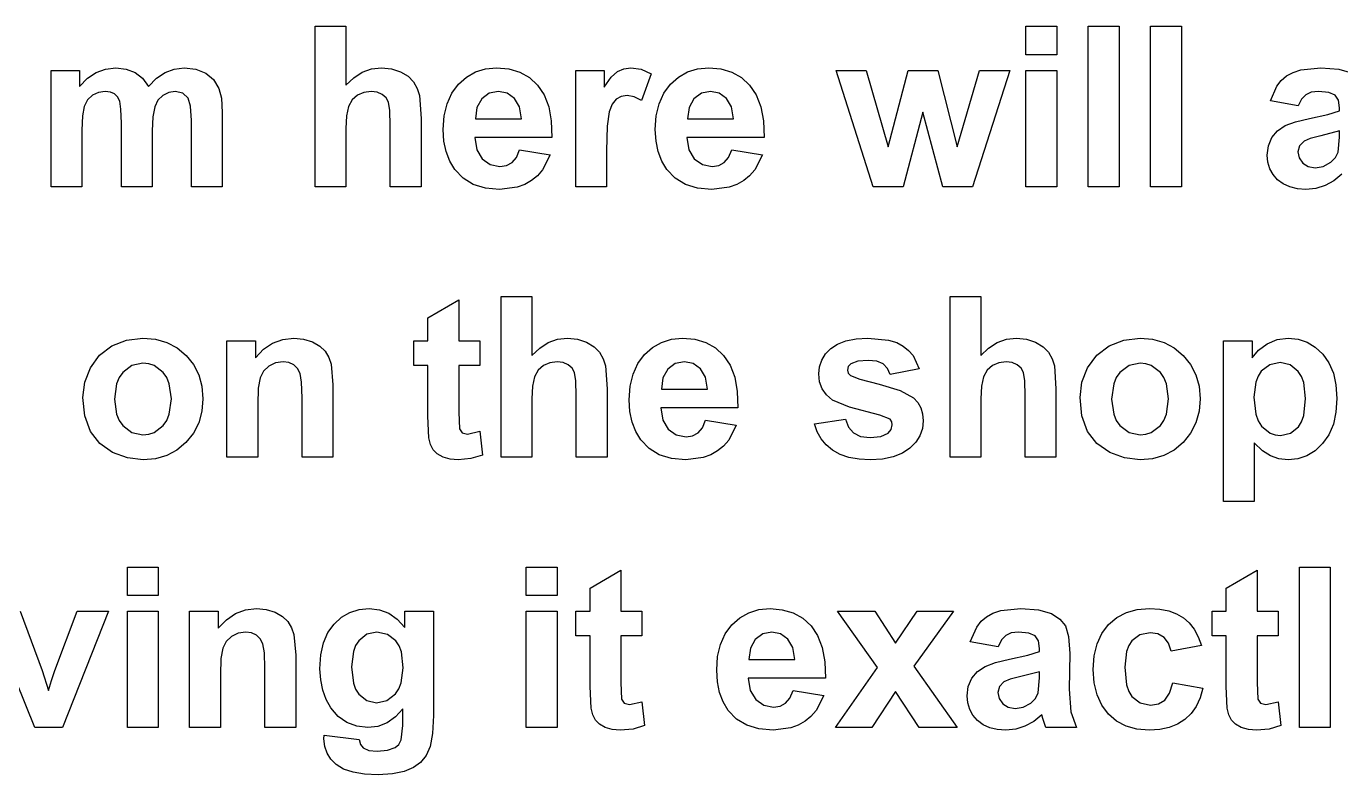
# Model space of a CAD drawing. Header units: metres. Extents: x 298 to 6408, y -126 to 1371.
# Drawn here: x 578.9 to 900.7, y 1187 to 1370.3 of the extents above; entities that cross this region are included whole.
import ezdxf

# ---------------------------------------------------------------- set-up
doc = ezdxf.new("R2010")
doc.units = ezdxf.units.M

msp = doc.modelspace()

# ---------------------------------------------------------------- linework, layer by layer
at = {"layer": 'The 1060mm here '}
for p, q in [((649.59, 1331.02), (649.59, 1370.35)), ((649.59, 1370.35), (657.13, 1370.35)), ((657.13, 1370.35), (657.13, 1355.89)), ((823.67, 1363.37), (823.67, 1370.35)), ((823.67, 1370.35), (831.21, 1370.35)), ((831.21, 1370.35), (831.21, 1363.37)), ((838.94, 1331.02), (838.94, 1370.35)), ((838.94, 1370.35), (846.47, 1370.35)), ((846.47, 1370.35), (846.47, 1331.02)), ((854.2, 1331.02), (854.2, 1370.35)), ((854.2, 1370.35), (861.74, 1370.35)), ((861.74, 1370.35), (861.74, 1331.02)), ((831.21, 1363.37), (823.67, 1363.37)), ((584.93, 1359.51), (591.88, 1359.51)), ((584.93, 1331.02), (584.93, 1359.51)), ((591.88, 1359.51), (591.88, 1355.62)), ((593.83, 1357.6), (595.96, 1359.02)), ((595.96, 1359.02), (598.27, 1359.87)), ((598.27, 1359.87), (600.76, 1360.15)), ((600.76, 1360.15), (603.32, 1359.87)), ((603.32, 1359.87), (605.51, 1359.02)), ((605.51, 1359.02), (607.34, 1357.61)), ((610.76, 1357.61), (612.86, 1359.02)), ((612.86, 1359.02), (615.11, 1359.87)), ((615.11, 1359.87), (617.5, 1360.15)), ((617.5, 1360.15), (620.4, 1359.83)), ((620.4, 1359.83), (622.81, 1358.88)), ((622.81, 1358.88), (624.71, 1357.3)), ((659.04, 1357.75), (661.13, 1359.08)), ((661.13, 1359.08), (663.4, 1359.88)), ((663.4, 1359.88), (665.84, 1360.15)), ((665.84, 1360.15), (668.32, 1359.91)), ((668.32, 1359.91), (670.54, 1359.19)), ((670.54, 1359.19), (672.37, 1358.09)), ((686.65, 1357.9), (688.87, 1359.15)), ((688.87, 1359.15), (691.33, 1359.9)), ((691.33, 1359.9), (694.04, 1360.15)), ((694.04, 1360.15), (697.05, 1359.89)), ((697.05, 1359.89), (699.73, 1359.1)), ((699.73, 1359.1), (702.07, 1357.79)), ((713.41, 1331.02), (713.41, 1359.51)), ((713.41, 1359.51), (720.41, 1359.51)), ((720.41, 1359.51), (720.41, 1355.46)), ((722.12, 1357.84), (723.64, 1359.24)), ((723.64, 1359.24), (725.18, 1359.92)), ((725.18, 1359.92), (726.9, 1360.15)), ((726.9, 1360.15), (729.43, 1359.8)), ((729.43, 1359.8), (731.87, 1358.73)), ((731.87, 1358.73), (729.53, 1352.16)), ((738.59, 1357.9), (740.81, 1359.15)), ((740.81, 1359.15), (743.27, 1359.9)), ((743.27, 1359.9), (745.98, 1360.15)), ((745.98, 1360.15), (748.99, 1359.89)), ((748.99, 1359.89), (751.67, 1359.1)), ((751.67, 1359.1), (754.01, 1357.79)), ((786.25, 1331.02), (777.23, 1359.51)), ((777.23, 1359.51), (784.56, 1359.51)), ((784.56, 1359.51), (789.89, 1340.84)), ((789.89, 1340.84), (794.8, 1359.51)), ((794.8, 1359.51), (802.07, 1359.51)), ((802.07, 1359.51), (806.82, 1340.84)), ((806.82, 1340.84), (812.27, 1359.51)), ((819.7, 1359.51), (810.55, 1331.02)), ((812.27, 1359.51), (819.7, 1359.51)), ((823.67, 1331.02), (823.67, 1359.51)), ((823.67, 1359.51), (831.21, 1359.51)), ((831.21, 1359.51), (831.21, 1331.02)), ((887.49, 1358.17), (889.07, 1359.03)), ((889.07, 1359.03), (890.99, 1359.65)), ((890.99, 1359.65), (895.86, 1360.15)), ((895.86, 1360.15), (900.26, 1359.85)), ((900.26, 1359.85), (903.38, 1358.96)), ((591.88, 1355.62), (593.83, 1357.6)), ((607.34, 1357.61), (608.81, 1355.62)), ((608.81, 1355.62), (610.76, 1357.61)), ((624.71, 1357.3), (626.06, 1355.13)), ((626.06, 1355.13), (626.64, 1352.75)), ((657.13, 1355.89), (659.04, 1357.75)), ((672.37, 1358.09), (673.69, 1356.72)), ((673.69, 1356.72), (674.58, 1355.13)), ((674.58, 1355.13), (675.14, 1353.39)), ((683.06, 1353.94), (684.68, 1356.14)), ((684.68, 1356.14), (686.65, 1357.9)), ((702.07, 1357.79), (704.07, 1355.95)), ((704.07, 1355.95), (705.67, 1353.57)), ((720.41, 1355.46), (722.12, 1357.84)), ((735, 1353.94), (736.62, 1356.14)), ((736.62, 1356.14), (738.59, 1357.9)), ((754.01, 1357.79), (756.01, 1355.95)), ((756.01, 1355.95), (757.61, 1353.57)), ((883.52, 1352.05), (885.09, 1355.64)), ((885.09, 1355.64), (886.19, 1357.04)), ((886.19, 1357.04), (887.49, 1358.17)), ((593.88, 1352.3), (593.07, 1350.73)), ((595.07, 1353.44), (593.88, 1352.3)), ((596.55, 1354.15), (595.07, 1353.44)), ((598.21, 1354.38), (596.55, 1354.15)), ((599.51, 1354.24), (598.21, 1354.38)), ((600.51, 1353.79), (599.51, 1354.24)), ((601.24, 1353.05), (600.51, 1353.79)), ((601.75, 1352), (601.24, 1353.05)), ((602.05, 1350.05), (601.75, 1352)), ((611.12, 1352.23), (610.31, 1350.59)), ((612.32, 1353.42), (611.12, 1352.23)), ((613.76, 1354.14), (612.32, 1353.42)), ((615.3, 1354.38), (613.76, 1354.14)), ((617.19, 1353.98), (615.3, 1354.38)), ((618.52, 1352.77), (617.19, 1353.98)), ((619.1, 1350.79), (618.52, 1352.77)), ((626.64, 1352.75), (626.84, 1349.23)), ((658.69, 1352.33), (657.81, 1350.72)), ((659.97, 1353.47), (658.69, 1352.33)), ((661.54, 1354.16), (659.97, 1353.47)), ((663.32, 1354.38), (661.54, 1354.16)), ((664.82, 1354.21), (663.32, 1354.38)), ((666.05, 1353.67), (664.82, 1354.21)), ((666.97, 1352.84), (666.05, 1353.67)), ((667.56, 1351.75), (666.97, 1352.84)), ((675.14, 1353.39), (675.53, 1347.73)), ((681.9, 1351.36), (683.06, 1353.94)), ((690.42, 1352.59), (689.22, 1350.47)), ((692.24, 1353.93), (690.42, 1352.59)), ((694.5, 1354.38), (692.24, 1353.93)), ((696.63, 1353.96), (694.5, 1354.38)), ((698.41, 1352.68), (696.63, 1353.96)), ((699.64, 1350.58), (698.41, 1352.68)), ((705.67, 1353.57), (706.79, 1350.64)), ((723.31, 1352.52), (722.33, 1351.29)), ((724.53, 1353.17), (723.31, 1352.52)), ((725.99, 1353.39), (724.53, 1353.17)), ((727.7, 1353.08), (725.99, 1353.39)), ((729.53, 1352.16), (727.7, 1353.08)), ((733.84, 1351.36), (735, 1353.94)), ((742.36, 1352.59), (741.16, 1350.47)), ((744.18, 1353.93), (742.36, 1352.59)), ((746.43, 1354.38), (744.18, 1353.93)), ((748.57, 1353.96), (746.43, 1354.38)), ((750.35, 1352.68), (748.57, 1353.96)), ((751.58, 1350.58), (750.35, 1352.68)), ((757.61, 1353.57), (758.73, 1350.64)), ((890.36, 1350.82), (883.52, 1352.05)), ((891.17, 1352.5), (890.36, 1350.82)), ((892.19, 1353.59), (891.17, 1352.5)), ((893.54, 1354.19), (892.19, 1353.59)), ((895.33, 1354.38), (893.54, 1354.19)), ((897.83, 1354.15), (895.33, 1354.38)), ((899.38, 1353.46), (897.83, 1354.15)), ((900.18, 1352.22), (899.38, 1353.46)), ((900.45, 1350.36), (900.18, 1352.22)), ((593.07, 1350.73), (592.62, 1348.38)), ((602.16, 1346.63), (602.05, 1350.05)), ((610.31, 1350.59), (609.85, 1348.18)), ((619.3, 1347.3), (619.1, 1350.79)), ((626.84, 1349.23), (626.84, 1331.02)), ((657.81, 1350.72), (657.3, 1348.44)), ((667.88, 1349.73), (667.56, 1351.75)), ((667.99, 1346.07), (667.88, 1349.73)), ((681.21, 1348.4), (681.9, 1351.36)), ((689.22, 1350.47), (688.84, 1347.7)), ((700.1, 1347.7), (699.64, 1350.58)), ((706.79, 1350.64), (707.43, 1347.14)), ((721.58, 1349.37), (721.11, 1345.84)), ((722.33, 1351.29), (721.58, 1349.37)), ((733.14, 1348.4), (733.84, 1351.36)), ((741.16, 1350.47), (740.77, 1347.7)), ((752.04, 1347.7), (751.58, 1350.58)), ((758.73, 1350.64), (759.37, 1347.14)), ((798.4, 1349.34), (793.57, 1331.02)), ((803.31, 1331.02), (798.4, 1349.34)), ((893.13, 1347.76), (897.6, 1348.72)), ((897.6, 1348.72), (900.45, 1349.61)), ((900.45, 1349.61), (900.45, 1350.36)), ((592.62, 1348.38), (592.47, 1344.86)), ((602.16, 1331.02), (602.16, 1346.63)), ((609.85, 1348.18), (609.69, 1344.7)), ((619.3, 1331.02), (619.3, 1347.3)), ((657.3, 1348.44), (657.13, 1345.29)), ((667.99, 1331.02), (667.99, 1346.07)), ((675.53, 1347.73), (675.53, 1331.02)), ((680.97, 1345.05), (681.21, 1348.4)), ((688.84, 1347.7), (700.1, 1347.7)), ((707.43, 1347.14), (707.59, 1343.09)), ((721.11, 1345.84), (720.95, 1339.82)), ((732.91, 1345.05), (733.14, 1348.4)), ((740.77, 1347.7), (752.04, 1347.7)), ((759.37, 1347.14), (759.53, 1343.09)), ((885.28, 1344.77), (887.13, 1346)), ((887.13, 1346), (889.67, 1346.94)), ((889.67, 1346.94), (893.13, 1347.76)), ((592.47, 1344.86), (592.47, 1331.02)), ((609.69, 1344.7), (609.69, 1331.02)), ((657.13, 1345.29), (657.13, 1331.02)), ((681.15, 1342.21), (680.97, 1345.05)), ((707.59, 1343.09), (688.7, 1343.09)), ((688.7, 1343.09), (689.2, 1340.11)), ((733.09, 1342.21), (732.91, 1345.05)), ((759.53, 1343.09), (740.64, 1343.09)), ((740.64, 1343.09), (741.14, 1340.11)), ((883.03, 1341.08), (883.9, 1343.1)), ((883.9, 1343.1), (885.28, 1344.77)), ((893.27, 1342.88), (891.76, 1342.23)), ((895.86, 1343.54), (893.27, 1342.88)), ((900.45, 1344.7), (895.86, 1343.54)), ((900.16, 1339.52), (900.45, 1343.2)), ((900.45, 1343.2), (900.45, 1344.7)), ((681.68, 1339.63), (681.15, 1342.21)), ((682.56, 1337.3), (681.68, 1339.63)), ((689.2, 1340.11), (690.53, 1337.87)), ((698.91, 1338.23), (699.67, 1340.08)), ((699.67, 1340.08), (707.19, 1338.82)), ((720.95, 1339.82), (720.95, 1331.02)), ((733.62, 1339.63), (733.09, 1342.21)), ((734.5, 1337.3), (733.62, 1339.63)), ((741.14, 1340.11), (742.46, 1337.87)), ((750.85, 1338.23), (751.61, 1340.08)), ((751.61, 1340.08), (759.12, 1338.82)), ((882.75, 1338.8), (883.03, 1341.08)), ((890.65, 1341.04), (890.28, 1339.57)), ((890.28, 1339.57), (890.58, 1338.1)), ((891.76, 1342.23), (890.65, 1341.04)), ((899.49, 1338.16), (900.16, 1339.52)), ((683.79, 1335.23), (682.56, 1337.3)), ((690.53, 1337.87), (692.48, 1336.47)), ((692.48, 1336.47), (694.87, 1336.01)), ((694.87, 1336.01), (696.5, 1336.25)), ((696.5, 1336.25), (697.85, 1336.97)), ((697.85, 1336.97), (698.91, 1338.23)), ((707.19, 1338.82), (705.32, 1335.18)), ((735.73, 1335.23), (734.5, 1337.3)), ((742.46, 1337.87), (744.42, 1336.47)), ((744.42, 1336.47), (746.81, 1336.01)), ((746.81, 1336.01), (748.44, 1336.25)), ((748.44, 1336.25), (749.79, 1336.97)), ((749.79, 1336.97), (750.85, 1338.23)), ((759.12, 1338.82), (757.26, 1335.18)), ((882.9, 1337.05), (882.75, 1338.8)), ((883.38, 1335.46), (882.9, 1337.05)), ((890.58, 1338.1), (891.46, 1336.84)), ((891.46, 1336.84), (892.81, 1335.97)), ((892.81, 1335.97), (894.47, 1335.68)), ((894.47, 1335.68), (896.46, 1336.02)), ((896.46, 1336.02), (898.36, 1337.03)), ((898.36, 1337.03), (899.49, 1338.16)), ((685.82, 1333.1), (683.79, 1335.23)), ((688.33, 1331.59), (685.82, 1333.1)), ((704.07, 1333.74), (702.61, 1332.53)), ((705.32, 1335.18), (704.07, 1333.74)), ((737.76, 1333.1), (735.73, 1335.23)), ((740.26, 1331.59), (737.76, 1333.1)), ((756.01, 1333.74), (754.55, 1332.53)), ((757.26, 1335.18), (756.01, 1333.74)), ((884.17, 1334.03), (883.38, 1335.46)), ((885.28, 1332.76), (884.17, 1334.03)), ((886.66, 1331.72), (885.28, 1332.76)), ((901.04, 1334.13), (899.04, 1332.49)), ((592.47, 1331.02), (584.93, 1331.02)), ((609.69, 1331.02), (602.16, 1331.02)), ((626.84, 1331.02), (619.3, 1331.02)), ((657.13, 1331.02), (649.59, 1331.02)), ((675.53, 1331.02), (667.99, 1331.02)), ((691.32, 1330.68), (688.33, 1331.59)), ((694.79, 1330.37), (691.32, 1330.68)), ((699.09, 1330.91), (694.79, 1330.37)), ((700.95, 1331.59), (699.09, 1330.91)), ((702.61, 1332.53), (700.95, 1331.59)), ((720.95, 1331.02), (713.41, 1331.02)), ((743.26, 1330.68), (740.26, 1331.59)), ((746.73, 1330.37), (743.26, 1330.68)), ((751.03, 1330.91), (746.73, 1330.37)), ((752.89, 1331.59), (751.03, 1330.91)), ((754.55, 1332.53), (752.89, 1331.59)), ((793.57, 1331.02), (786.25, 1331.02)), ((810.55, 1331.02), (803.31, 1331.02)), ((831.21, 1331.02), (823.67, 1331.02)), ((846.47, 1331.02), (838.94, 1331.02)), ((861.74, 1331.02), (854.2, 1331.02)), ((888.28, 1330.97), (886.66, 1331.72)), ((890.13, 1330.52), (888.28, 1330.97)), ((892.22, 1330.37), (890.13, 1330.52)), ((894.64, 1330.61), (892.22, 1330.37)), ((896.91, 1331.31), (894.64, 1330.61)), ((899.04, 1332.49), (896.91, 1331.31)), ((695.14, 1264.78), (695.14, 1304.11)), ((695.14, 1304.11), (702.68, 1304.11)), ((702.68, 1304.11), (702.68, 1289.65)), ((805.08, 1264.78), (805.08, 1304.11)), ((805.08, 1304.11), (812.62, 1304.11)), ((812.62, 1304.11), (812.62, 1289.65)), ((677.22, 1298.93), (684.78, 1303.33)), ((684.78, 1303.33), (684.78, 1293.27)), ((677.22, 1293.27), (677.22, 1298.93)), ((596.83, 1289.8), (599.83, 1292.06)), ((599.83, 1292.06), (603.43, 1293.45)), ((603.43, 1293.45), (607.41, 1293.91)), ((607.41, 1293.91), (610.5, 1293.65)), ((610.5, 1293.65), (613.3, 1292.86)), ((613.3, 1292.86), (615.8, 1291.55)), ((615.8, 1291.55), (618.01, 1289.72)), ((627.99, 1264.78), (627.99, 1293.27)), ((627.99, 1293.27), (634.99, 1293.27)), ((634.99, 1293.27), (634.99, 1289.08)), ((634.99, 1289.08), (636.98, 1291.2)), ((636.98, 1291.2), (639.2, 1292.71)), ((639.2, 1292.71), (641.67, 1293.61)), ((641.67, 1293.61), (644.38, 1293.91)), ((644.38, 1293.91), (646.77, 1293.69)), ((646.77, 1293.69), (648.94, 1293.02)), ((648.94, 1293.02), (650.76, 1291.99)), ((650.76, 1291.99), (652.07, 1290.72)), ((673.76, 1287.26), (673.76, 1293.27)), ((673.76, 1293.27), (677.22, 1293.27)), ((684.78, 1293.27), (689.94, 1293.27)), ((689.94, 1293.27), (689.94, 1287.26)), ((702.68, 1289.65), (704.59, 1291.51)), ((704.59, 1291.51), (706.68, 1292.85)), ((706.68, 1292.85), (708.95, 1293.65)), ((708.95, 1293.65), (711.4, 1293.91)), ((711.4, 1293.91), (713.87, 1293.67)), ((713.87, 1293.67), (716.09, 1292.95)), ((716.09, 1292.95), (717.93, 1291.85)), ((717.93, 1291.85), (719.24, 1290.48)), ((730.23, 1289.9), (732.2, 1291.66)), ((732.2, 1291.66), (734.42, 1292.91)), ((734.42, 1292.91), (736.89, 1293.66)), ((736.89, 1293.66), (739.59, 1293.91)), ((739.59, 1293.91), (742.6, 1293.65)), ((742.6, 1293.65), (745.28, 1292.86)), ((745.28, 1292.86), (747.62, 1291.55)), ((747.62, 1291.55), (749.63, 1289.72)), ((774.58, 1290.06), (775.86, 1291.39)), ((775.86, 1291.39), (777.53, 1292.5)), ((777.53, 1292.5), (779.59, 1293.28)), ((779.59, 1293.28), (782.06, 1293.76)), ((782.06, 1293.76), (784.93, 1293.91)), ((784.93, 1293.91), (790.03, 1293.44)), ((790.03, 1293.44), (792.01, 1292.84)), ((792.01, 1292.84), (793.62, 1292.01)), ((793.62, 1292.01), (794.94, 1290.94)), ((794.94, 1290.94), (796.03, 1289.65)), ((812.62, 1289.65), (814.53, 1291.51)), ((814.53, 1291.51), (816.62, 1292.85)), ((816.62, 1292.85), (818.89, 1293.65)), ((818.89, 1293.65), (821.34, 1293.91)), ((821.34, 1293.91), (823.81, 1293.67)), ((823.81, 1293.67), (826.03, 1292.95)), ((826.03, 1292.95), (827.87, 1291.85)), ((827.87, 1291.85), (829.18, 1290.48)), ((841.01, 1289.8), (844.02, 1292.06)), ((844.02, 1292.06), (847.61, 1293.45)), ((847.61, 1293.45), (851.6, 1293.91)), ((851.6, 1293.91), (854.69, 1293.65)), ((854.69, 1293.65), (857.48, 1292.86)), ((857.48, 1292.86), (859.98, 1291.55)), ((859.98, 1291.55), (862.2, 1289.72)), ((872.01, 1293.27), (879.04, 1293.27)), ((872.01, 1253.94), (872.01, 1293.27)), ((879.04, 1293.27), (879.04, 1289.08)), ((879.04, 1289.08), (880.65, 1291.03)), ((880.65, 1291.03), (882.75, 1292.57)), ((882.75, 1292.57), (885.21, 1293.58)), ((885.21, 1293.58), (887.92, 1293.91)), ((887.92, 1293.91), (890.31, 1293.67)), ((890.31, 1293.67), (892.51, 1292.94)), ((892.51, 1292.94), (894.52, 1291.73)), ((894.52, 1291.73), (896.35, 1290.02)), ((594.59, 1286.7), (596.83, 1289.8)), ((607.44, 1287.77), (604.72, 1287.21)), ((608.86, 1287.63), (607.44, 1287.77)), ((610.15, 1287.21), (608.86, 1287.63)), ((618.01, 1289.72), (619.82, 1287.48)), ((639.89, 1287.88), (638.24, 1287.07)), ((641.75, 1288.15), (639.89, 1287.88)), ((643.17, 1287.96), (641.75, 1288.15)), ((644.37, 1287.39), (643.17, 1287.96)), ((652.07, 1290.72), (652.97, 1289.23)), ((652.97, 1289.23), (653.54, 1287.56)), ((653.54, 1287.56), (653.96, 1282.49)), ((707.1, 1287.92), (705.52, 1287.23)), ((708.88, 1288.15), (707.1, 1287.92)), ((710.37, 1287.97), (708.88, 1288.15)), ((711.6, 1287.43), (710.37, 1287.97)), ((719.24, 1290.48), (720.14, 1288.9)), ((720.14, 1288.9), (720.69, 1287.15)), ((727.45, 1285.12), (728.61, 1287.71)), ((728.61, 1287.71), (730.23, 1289.9)), ((737.8, 1287.7), (735.97, 1286.35)), ((740.05, 1288.15), (737.8, 1287.7)), ((742.18, 1287.72), (740.05, 1288.15)), ((743.97, 1286.44), (742.18, 1287.72)), ((749.63, 1289.72), (751.22, 1287.34)), ((773.12, 1286.95), (773.67, 1288.58)), ((773.67, 1288.58), (774.58, 1290.06)), ((780.8, 1287.66), (780.16, 1286.99)), ((782.51, 1288.29), (780.8, 1287.66)), ((785.07, 1288.49), (782.51, 1288.29)), ((787.16, 1288.27), (785.07, 1288.49)), ((788.7, 1287.61), (787.16, 1288.27)), ((789.77, 1286.53), (788.7, 1287.61)), ((796.03, 1289.65), (797.54, 1286.38)), ((817.04, 1287.92), (815.46, 1287.23)), ((818.82, 1288.15), (817.04, 1287.92)), ((820.31, 1287.97), (818.82, 1288.15)), ((821.54, 1287.43), (820.31, 1287.97)), ((829.18, 1290.48), (830.08, 1288.9)), ((830.08, 1288.9), (830.63, 1287.15)), ((838.77, 1286.7), (841.01, 1289.8)), ((851.63, 1287.77), (848.91, 1287.21)), ((853.04, 1287.63), (851.63, 1287.77)), ((854.34, 1287.21), (853.04, 1287.63)), ((862.2, 1289.72), (864, 1287.48)), ((885.88, 1287.96), (883.36, 1287.42)), ((888.33, 1287.41), (885.88, 1287.96)), ((896.35, 1290.02), (897.86, 1287.89)), ((897.86, 1287.89), (898.94, 1285.37)), ((593.2, 1283.12), (594.59, 1286.7)), ((602.48, 1285.52), (601.6, 1284.27)), ((604.72, 1287.21), (602.48, 1285.52)), ((612.39, 1285.52), (610.15, 1287.21)), ((613.26, 1284.27), (612.39, 1285.52)), ((619.82, 1287.48), (621.11, 1284.96)), ((621.11, 1284.96), (621.88, 1282.17)), ((636.93, 1285.83), (636.11, 1284.23)), ((638.24, 1287.07), (636.93, 1285.83)), ((645.3, 1286.49), (644.37, 1287.39)), ((645.94, 1285.29), (645.3, 1286.49)), ((646.3, 1283.12), (645.94, 1285.29)), ((677.22, 1287.26), (673.76, 1287.26)), ((677.22, 1274.84), (677.22, 1287.26)), ((689.94, 1287.26), (684.78, 1287.26)), ((684.78, 1287.26), (684.78, 1275.78)), ((703.36, 1284.48), (702.85, 1282.21)), ((704.24, 1286.09), (703.36, 1284.48)), ((705.52, 1287.23), (704.24, 1286.09)), ((712.52, 1286.6), (711.6, 1287.43)), ((713.11, 1285.52), (712.52, 1286.6)), ((713.44, 1283.49), (713.11, 1285.52)), ((720.69, 1287.15), (721.08, 1281.49)), ((726.76, 1282.16), (727.45, 1285.12)), ((735.97, 1286.35), (734.77, 1284.23)), ((745.19, 1284.35), (743.97, 1286.44)), ((745.66, 1281.47), (745.19, 1284.35)), ((751.22, 1287.34), (752.34, 1284.4)), ((752.34, 1284.4), (752.98, 1280.9)), ((772.94, 1285.17), (773.12, 1286.95)), ((773.15, 1283.23), (772.94, 1285.17)), ((780.16, 1286.99), (779.94, 1286.13)), ((779.94, 1286.13), (780.13, 1285.39)), ((780.13, 1285.39), (780.69, 1284.77)), ((780.69, 1284.77), (782.96, 1283.86)), ((790.43, 1285.06), (789.77, 1286.53)), ((797.54, 1286.38), (790.43, 1285.06)), ((813.3, 1284.48), (812.79, 1282.21)), ((814.18, 1286.09), (813.3, 1284.48)), ((815.46, 1287.23), (814.18, 1286.09)), ((822.46, 1286.6), (821.54, 1287.43)), ((823.05, 1285.52), (822.46, 1286.6)), ((823.38, 1283.49), (823.05, 1285.52)), ((830.63, 1287.15), (831.02, 1281.49)), ((837.39, 1283.12), (838.77, 1286.7)), ((846.66, 1285.52), (845.78, 1284.27)), ((848.91, 1287.21), (846.66, 1285.52)), ((856.58, 1285.52), (854.34, 1287.21)), ((857.45, 1284.27), (856.58, 1285.52)), ((864, 1287.48), (865.29, 1284.96)), ((865.29, 1284.96), (866.07, 1282.17)), ((880.5, 1284.63), (879.93, 1283.18)), ((881.3, 1285.83), (880.5, 1284.63)), ((883.36, 1287.42), (881.3, 1285.83)), ((890.34, 1285.79), (888.33, 1287.41)), ((891.12, 1284.55), (890.34, 1285.79)), ((891.69, 1283.04), (891.12, 1284.55)), ((898.94, 1285.37), (899.59, 1282.47)), ((592.74, 1279.43), (593.2, 1283.12)), ((600.97, 1282.77), (600.47, 1279.02)), ((601.6, 1284.27), (600.97, 1282.77)), ((613.89, 1282.78), (613.26, 1284.27)), ((614.39, 1279.08), (613.89, 1282.78)), ((621.88, 1282.17), (622.14, 1279.1)), ((635.67, 1281.71), (635.53, 1277.68)), ((636.11, 1284.23), (635.67, 1281.71)), ((646.42, 1279.32), (646.3, 1283.12)), ((653.96, 1282.49), (653.96, 1264.78)), ((702.85, 1282.21), (702.68, 1279.05)), ((713.54, 1279.83), (713.44, 1283.49)), ((721.08, 1281.49), (721.08, 1264.78)), ((726.53, 1278.81), (726.76, 1282.16)), ((734.77, 1284.23), (734.39, 1281.47)), ((734.39, 1281.47), (745.66, 1281.47)), ((773.78, 1281.51), (773.15, 1283.23)), ((774.84, 1280.02), (773.78, 1281.51)), ((782.96, 1283.86), (787.74, 1282.65)), ((787.74, 1282.65), (792.85, 1281.12)), ((792.85, 1281.12), (796.15, 1279.29)), ((812.79, 1282.21), (812.62, 1279.05)), ((823.48, 1279.83), (823.38, 1283.49)), ((831.02, 1281.49), (831.02, 1264.78)), ((836.92, 1279.43), (837.39, 1283.12)), ((845.15, 1282.77), (844.65, 1279.02)), ((845.78, 1284.27), (845.15, 1282.77)), ((858.07, 1282.78), (857.45, 1284.27)), ((858.57, 1279.08), (858.07, 1282.78)), ((866.07, 1282.17), (866.33, 1279.1)), ((879.93, 1283.18), (879.47, 1279.51)), ((892.14, 1279.13), (891.69, 1283.04)), ((899.59, 1282.47), (899.81, 1279.19)), ((593.2, 1274.89), (592.74, 1279.43)), ((600.47, 1279.02), (600.97, 1275.28)), ((613.89, 1275.3), (614.39, 1279.08)), ((622.14, 1279.1), (621.88, 1276.01)), ((646.42, 1264.78), (646.42, 1279.32)), ((702.68, 1279.05), (702.68, 1264.78)), ((713.54, 1264.78), (713.54, 1279.83)), ((726.7, 1275.97), (726.53, 1278.81)), ((752.98, 1280.9), (753.14, 1276.85)), ((776.32, 1278.76), (774.84, 1280.02)), ((780.43, 1277.01), (776.32, 1278.76)), ((796.15, 1279.29), (797.18, 1278.19)), ((797.18, 1278.19), (797.92, 1276.88)), ((812.62, 1279.05), (812.62, 1264.78)), ((823.48, 1264.78), (823.48, 1279.83)), ((837.39, 1274.89), (836.92, 1279.43)), ((844.65, 1279.02), (845.15, 1275.28)), ((858.07, 1275.3), (858.57, 1279.08)), ((866.33, 1279.1), (866.07, 1276.01)), ((879.47, 1279.51), (879.95, 1275.33)), ((891.7, 1275), (892.14, 1279.13)), ((899.81, 1279.19), (899.59, 1275.82)), ((594.59, 1271.1), (593.2, 1274.89)), ((600.97, 1275.28), (601.6, 1273.78)), ((613.26, 1273.79), (613.89, 1275.3)), ((621.88, 1276.01), (621.1, 1273.19)), ((635.53, 1277.68), (635.53, 1264.78)), ((677.46, 1269.53), (677.22, 1274.84)), ((684.78, 1275.78), (684.93, 1271.71)), ((727.23, 1273.39), (726.7, 1275.97)), ((753.14, 1276.85), (734.25, 1276.85)), ((734.25, 1276.85), (734.75, 1273.87)), ((787.88, 1275.08), (780.43, 1277.01)), ((790.4, 1274.09), (787.88, 1275.08)), ((797.92, 1276.88), (798.36, 1275.38)), ((798.36, 1275.38), (798.51, 1273.69)), ((838.77, 1271.1), (837.39, 1274.89)), ((845.15, 1275.28), (845.78, 1273.78)), ((857.45, 1273.79), (858.07, 1275.3)), ((866.07, 1276.01), (865.28, 1273.19)), ((879.95, 1275.33), (880.54, 1273.72)), ((891.15, 1273.45), (891.7, 1275)), ((899.59, 1275.82), (898.94, 1272.84)), ((601.6, 1273.78), (602.48, 1272.53)), ((602.48, 1272.53), (604.72, 1270.84)), ((610.15, 1270.84), (612.39, 1272.53)), ((612.39, 1272.53), (613.26, 1273.79)), ((621.1, 1273.19), (619.8, 1270.65)), ((684.93, 1271.71), (685.6, 1270.76)), ((728.11, 1271.06), (727.23, 1273.39)), ((734.75, 1273.87), (736.08, 1271.63)), ((736.08, 1271.63), (738.04, 1270.24)), ((743.4, 1270.73), (744.46, 1272)), ((744.46, 1272), (745.23, 1273.85)), ((745.23, 1273.85), (752.74, 1272.59)), ((752.74, 1272.59), (750.87, 1268.95)), ((771.89, 1272.91), (779.46, 1274.06)), ((772.56, 1270.99), (771.89, 1272.91)), ((779.46, 1274.06), (780.19, 1272.13)), ((780.19, 1272.13), (781.42, 1270.72)), ((789.95, 1270.65), (790.69, 1271.53)), ((790.81, 1273.45), (790.4, 1274.09)), ((790.69, 1271.53), (790.94, 1272.67)), ((790.94, 1272.67), (790.81, 1273.45)), ((798.3, 1271.8), (797.69, 1270.04)), ((798.51, 1273.69), (798.3, 1271.8)), ((845.78, 1273.78), (846.66, 1272.53)), ((846.66, 1272.53), (848.91, 1270.84)), ((854.34, 1270.84), (856.58, 1272.53)), ((856.58, 1272.53), (857.45, 1273.79)), ((865.28, 1273.19), (863.98, 1270.65)), ((880.54, 1273.72), (881.38, 1272.41)), ((881.38, 1272.41), (883.49, 1270.69)), ((888.43, 1270.64), (890.39, 1272.22)), ((890.39, 1272.22), (891.15, 1273.45)), ((898.94, 1272.84), (897.85, 1270.27)), ((596.87, 1268.09), (594.59, 1271.1)), ((604.72, 1270.84), (607.44, 1270.28)), ((607.44, 1270.28), (608.86, 1270.42)), ((608.86, 1270.42), (610.15, 1270.84)), ((617.97, 1268.39), (615.75, 1266.53)), ((619.8, 1270.65), (617.97, 1268.39)), ((677.87, 1267.87), (677.46, 1269.53)), ((685.6, 1270.76), (686.88, 1270.39)), ((686.88, 1270.39), (689.91, 1271.11)), ((689.91, 1271.11), (690.55, 1265.26)), ((729.34, 1268.99), (728.11, 1271.06)), ((731.37, 1266.87), (729.34, 1268.99)), ((738.04, 1270.24), (740.42, 1269.77)), ((740.42, 1269.77), (742.05, 1270.01)), ((742.05, 1270.01), (743.4, 1270.73)), ((750.87, 1268.95), (749.62, 1267.5)), ((773.53, 1269.28), (772.56, 1270.99)), ((774.78, 1267.78), (773.53, 1269.28)), ((781.42, 1270.72), (783.19, 1269.87)), ((783.19, 1269.87), (785.55, 1269.58)), ((785.55, 1269.58), (788.11, 1269.85)), ((788.11, 1269.85), (789.95, 1270.65)), ((796.67, 1268.43), (795.23, 1266.95)), ((797.69, 1270.04), (796.67, 1268.43)), ((841.05, 1268.09), (838.77, 1271.1)), ((848.91, 1270.84), (851.63, 1270.28)), ((851.63, 1270.28), (853.04, 1270.42)), ((853.04, 1270.42), (854.34, 1270.84)), ((862.16, 1268.39), (859.93, 1266.53)), ((863.98, 1270.65), (862.16, 1268.39)), ((881.62, 1266.35), (879.55, 1268.29)), ((879.55, 1268.29), (879.55, 1253.94)), ((883.49, 1270.69), (884.7, 1270.26)), ((884.7, 1270.26), (886.02, 1270.12)), ((886.02, 1270.12), (888.43, 1270.64)), ((897.85, 1270.27), (896.32, 1268.09)), ((600, 1265.91), (596.87, 1268.09)), ((603.64, 1264.58), (600, 1265.91)), ((613.26, 1265.2), (610.5, 1264.4)), ((615.75, 1266.53), (613.26, 1265.2)), ((678.52, 1266.59), (677.87, 1267.87)), ((679.5, 1265.6), (678.52, 1266.59)), ((680.92, 1264.82), (679.5, 1265.6)), ((690.55, 1265.26), (687.75, 1264.42)), ((733.88, 1265.35), (731.37, 1266.87)), ((736.87, 1264.44), (733.88, 1265.35)), ((746.5, 1265.35), (744.65, 1264.68)), ((748.16, 1266.29), (746.5, 1265.35)), ((749.62, 1267.5), (748.16, 1266.29)), ((776.33, 1266.5), (774.78, 1267.78)), ((778.18, 1265.46), (776.33, 1266.5)), ((780.33, 1264.73), (778.18, 1265.46)), ((793.4, 1265.72), (791.18, 1264.84)), ((795.23, 1266.95), (793.4, 1265.72)), ((844.18, 1265.91), (841.05, 1268.09)), ((847.83, 1264.58), (844.18, 1265.91)), ((857.44, 1265.2), (854.68, 1264.4)), ((859.93, 1266.53), (857.44, 1265.2)), ((883.59, 1265.07), (881.62, 1266.35)), ((885.62, 1264.37), (883.59, 1265.07)), ((892.46, 1265.12), (890.26, 1264.38)), ((894.48, 1266.36), (892.46, 1265.12)), ((896.32, 1268.09), (894.48, 1266.36)), ((607.47, 1264.14), (603.64, 1264.58)), ((610.5, 1264.4), (607.47, 1264.14)), ((635.53, 1264.78), (627.99, 1264.78)), ((653.96, 1264.78), (646.42, 1264.78)), ((682.66, 1264.31), (680.92, 1264.82)), ((684.6, 1264.14), (682.66, 1264.31)), ((687.75, 1264.42), (684.6, 1264.14)), ((702.68, 1264.78), (695.14, 1264.78)), ((721.08, 1264.78), (713.54, 1264.78)), ((740.34, 1264.14), (736.87, 1264.44)), ((744.65, 1264.68), (740.34, 1264.14)), ((782.79, 1264.28), (780.33, 1264.73)), ((785.55, 1264.14), (782.79, 1264.28)), ((788.56, 1264.31), (785.55, 1264.14)), ((791.18, 1264.84), (788.56, 1264.31)), ((812.62, 1264.78), (805.08, 1264.78)), ((831.02, 1264.78), (823.48, 1264.78)), ((851.65, 1264.14), (847.83, 1264.58)), ((854.68, 1264.4), (851.65, 1264.14)), ((887.87, 1264.14), (885.62, 1264.37)), ((890.26, 1264.38), (887.87, 1264.14)), ((879.55, 1253.94), (872.01, 1253.94)), ((603.66, 1230.9), (603.66, 1237.87)), ((603.66, 1237.87), (611.2, 1237.87)), ((611.2, 1237.87), (611.2, 1230.9)), ((701.31, 1230.9), (701.31, 1237.87)), ((701.31, 1237.87), (708.85, 1237.87)), ((708.85, 1237.87), (708.85, 1230.9)), ((716.92, 1232.69), (724.49, 1237.09)), ((724.49, 1237.09), (724.49, 1227.03)), ((872.71, 1232.69), (880.28, 1237.09)), ((880.28, 1237.09), (880.28, 1227.03)), ((890.66, 1198.54), (890.66, 1237.87)), ((890.66, 1237.87), (898.2, 1237.87)), ((898.2, 1237.87), (898.2, 1198.54)), ((611.2, 1230.9), (603.66, 1230.9)), ((708.85, 1230.9), (701.31, 1230.9)), ((716.92, 1227.03), (716.92, 1232.69)), ((872.71, 1227.03), (872.71, 1232.69)), ((580.93, 1198.54), (569.45, 1227.03)), ((577.37, 1227.03), (582.73, 1212.49)), ((585.87, 1212.49), (591.29, 1227.03)), ((599.04, 1227.03), (587.72, 1198.54)), ((591.29, 1227.03), (599.04, 1227.03)), ((603.66, 1198.54), (603.66, 1227.03)), ((603.66, 1227.03), (611.2, 1227.03)), ((611.2, 1227.03), (611.2, 1198.54)), ((618.87, 1198.54), (618.87, 1227.03)), ((618.87, 1227.03), (625.87, 1227.03)), ((625.87, 1227.03), (625.87, 1222.85)), ((627.86, 1224.96), (630.08, 1226.47)), ((630.08, 1226.47), (632.55, 1227.37)), ((632.55, 1227.37), (635.26, 1227.68)), ((635.26, 1227.68), (637.65, 1227.45)), ((637.65, 1227.45), (639.82, 1226.78)), ((639.82, 1226.78), (641.64, 1225.75)), ((656.07, 1225.55), (658.11, 1226.73)), ((658.11, 1226.73), (660.36, 1227.44)), ((660.36, 1227.44), (662.81, 1227.68)), ((662.81, 1227.68), (665.34, 1227.39)), ((665.34, 1227.39), (667.63, 1226.52)), ((667.63, 1226.52), (669.7, 1225.07)), ((671.53, 1223.04), (671.53, 1227.03)), ((671.53, 1227.03), (678.59, 1227.03)), ((678.59, 1227.03), (678.59, 1201.47)), ((701.31, 1198.54), (701.31, 1227.03)), ((701.31, 1227.03), (708.85, 1227.03)), ((708.85, 1227.03), (708.85, 1198.54)), ((713.46, 1221.02), (713.46, 1227.03)), ((713.46, 1227.03), (716.92, 1227.03)), ((724.49, 1227.03), (729.64, 1227.03)), ((729.64, 1227.03), (729.64, 1221.02)), ((753.61, 1225.42), (755.83, 1226.67)), ((755.83, 1226.67), (758.29, 1227.43)), ((758.29, 1227.43), (761, 1227.68)), ((761, 1227.68), (764.01, 1227.41)), ((764.01, 1227.41), (766.69, 1226.63)), ((766.69, 1226.63), (769.03, 1225.31)), ((787.35, 1213.22), (777.5, 1227.03)), ((777.5, 1227.03), (786.7, 1227.03)), ((786.7, 1227.03), (791.75, 1219.2)), ((791.75, 1219.2), (797.06, 1227.03)), ((805.91, 1227.03), (796.25, 1213.54)), ((797.06, 1227.03), (805.91, 1227.03)), ((814.01, 1225.69), (815.59, 1226.56)), ((815.59, 1226.56), (817.51, 1227.18)), ((817.51, 1227.18), (822.38, 1227.68)), ((822.38, 1227.68), (826.78, 1227.38)), ((826.78, 1227.38), (829.89, 1226.48)), ((829.89, 1226.48), (832, 1225.13)), ((845.9, 1225.47), (848.26, 1226.69)), ((848.26, 1226.69), (850.94, 1227.43)), ((850.94, 1227.43), (853.96, 1227.68)), ((853.96, 1227.68), (856.43, 1227.54)), ((856.43, 1227.54), (858.63, 1227.12)), ((858.63, 1227.12), (860.57, 1226.42)), ((860.57, 1226.42), (862.24, 1225.44)), ((869.25, 1221.02), (869.25, 1227.03)), ((869.25, 1227.03), (872.71, 1227.03)), ((880.28, 1227.03), (885.43, 1227.03)), ((885.43, 1227.03), (885.43, 1221.02)), ((625.87, 1222.85), (627.86, 1224.96)), ((641.64, 1225.75), (642.95, 1224.48)), ((642.95, 1224.48), (643.85, 1222.99)), ((652.73, 1221.79), (654.24, 1223.89)), ((654.24, 1223.89), (656.07, 1225.55)), ((669.7, 1225.07), (671.53, 1223.04)), ((750.02, 1221.47), (751.64, 1223.67)), ((751.64, 1223.67), (753.61, 1225.42)), ((769.03, 1225.31), (771.04, 1223.48)), ((771.04, 1223.48), (772.63, 1221.1)), ((810.04, 1219.57), (811.61, 1223.17)), ((811.61, 1223.17), (812.71, 1224.56)), ((812.71, 1224.56), (814.01, 1225.69)), ((832, 1225.13), (833.37, 1223.45)), ((833.37, 1223.45), (834.12, 1220.85)), ((842.24, 1221.59), (843.87, 1223.75)), ((843.87, 1223.75), (845.9, 1225.47)), ((862.24, 1225.44), (863.66, 1224.17)), ((863.66, 1224.17), (864.87, 1222.61)), ((629.12, 1220.84), (627.81, 1219.59)), ((630.77, 1221.64), (629.12, 1220.84)), ((632.63, 1221.91), (630.77, 1221.64)), ((634.05, 1221.72), (632.63, 1221.91)), ((635.25, 1221.16), (634.05, 1221.72)), ((636.18, 1220.26), (635.25, 1221.16)), ((636.82, 1219.05), (636.18, 1220.26)), ((643.85, 1222.99), (644.42, 1221.32)), ((644.42, 1221.32), (644.84, 1216.25)), ((651.66, 1219.27), (652.73, 1221.79)), ((662.27, 1221.38), (660.28, 1219.8)), ((664.74, 1221.91), (662.27, 1221.38)), ((667.29, 1221.37), (664.74, 1221.91)), ((669.36, 1219.76), (667.29, 1221.37)), ((716.92, 1221.02), (713.46, 1221.02)), ((716.92, 1208.6), (716.92, 1221.02)), ((729.64, 1221.02), (724.49, 1221.02)), ((724.49, 1221.02), (724.49, 1209.54)), ((748.86, 1218.89), (750.02, 1221.47)), ((757.38, 1220.11), (756.18, 1217.99)), ((759.2, 1221.46), (757.38, 1220.11)), ((761.46, 1221.91), (759.2, 1221.46)), ((763.59, 1221.48), (761.46, 1221.91)), ((765.37, 1220.2), (763.59, 1221.48)), ((766.6, 1218.11), (765.37, 1220.2)), ((772.63, 1221.1), (773.75, 1218.16)), ((817.69, 1220.03), (816.88, 1218.34)), ((818.71, 1221.12), (817.69, 1220.03)), ((820.06, 1221.71), (818.71, 1221.12)), ((821.85, 1221.91), (820.06, 1221.71)), ((824.35, 1221.68), (821.85, 1221.91)), ((825.9, 1220.98), (824.35, 1221.68)), ((826.7, 1219.75), (825.9, 1220.98)), ((834.12, 1220.85), (834.38, 1216.7)), ((841.08, 1219.03), (842.24, 1221.59)), ((851.53, 1221.26), (849.57, 1219.8)), ((854.07, 1221.75), (851.53, 1221.26)), ((855.99, 1221.47), (854.07, 1221.75)), ((857.51, 1220.62), (855.99, 1221.47)), ((858.6, 1219.22), (857.51, 1220.62)), ((864.87, 1222.61), (865.87, 1220.76)), ((865.87, 1220.76), (866.65, 1218.61)), ((872.71, 1221.02), (869.25, 1221.02)), ((872.71, 1208.6), (872.71, 1221.02)), ((885.43, 1221.02), (880.28, 1221.02)), ((880.28, 1221.02), (880.28, 1209.54)), ((626.98, 1217.99), (626.55, 1215.47)), ((627.81, 1219.59), (626.98, 1217.99)), ((637.18, 1216.88), (636.82, 1219.05)), ((637.3, 1213.08), (637.18, 1216.88)), ((651.01, 1216.32), (651.66, 1219.27)), ((658.96, 1217.14), (658.52, 1213.38)), ((659.51, 1218.61), (658.96, 1217.14)), ((660.28, 1219.8), (659.51, 1218.61)), ((670.16, 1218.55), (669.36, 1219.76)), ((670.73, 1217.05), (670.16, 1218.55)), ((671.18, 1213.19), (670.73, 1217.05)), ((748.17, 1215.92), (748.86, 1218.89)), ((756.18, 1217.99), (755.8, 1215.23)), ((767.06, 1215.23), (766.6, 1218.11)), ((773.75, 1218.16), (774.39, 1214.67)), ((816.88, 1218.34), (810.04, 1219.57)), ((824.12, 1216.24), (826.97, 1217.13)), ((826.97, 1217.88), (826.7, 1219.75)), ((826.97, 1217.13), (826.97, 1217.88)), ((834.38, 1216.7), (834.29, 1207.9)), ((840.38, 1216.09), (841.08, 1219.03)), ((848.32, 1217.2), (847.9, 1213.3)), ((848.84, 1218.67), (848.32, 1217.2)), ((849.57, 1219.8), (848.84, 1218.67)), ((859.22, 1217.27), (858.6, 1219.22)), ((866.65, 1218.61), (859.22, 1217.27)), ((626.55, 1215.47), (626.41, 1211.45)), ((644.84, 1216.25), (644.84, 1198.54)), ((650.79, 1212.95), (651.01, 1216.32)), ((747.94, 1212.57), (748.17, 1215.92)), ((755.8, 1215.23), (767.06, 1215.23)), ((774.39, 1214.67), (774.55, 1210.61)), ((796.25, 1213.54), (806.8, 1198.54)), ((811.8, 1212.3), (813.65, 1213.52)), ((813.65, 1213.52), (816.19, 1214.47)), ((816.19, 1214.47), (819.65, 1215.28)), ((819.65, 1215.28), (824.12, 1216.24)), ((840.14, 1212.76), (840.38, 1216.09)), ((582.73, 1212.49), (584.29, 1207.64)), ((585.07, 1210.08), (585.87, 1212.49)), ((626.41, 1211.45), (626.41, 1198.54)), ((637.3, 1198.54), (637.3, 1213.08)), ((650.96, 1210.21), (650.79, 1212.95)), ((658.52, 1213.38), (658.96, 1209.45)), ((670.71, 1209.47), (671.18, 1213.19)), ((748.11, 1209.74), (747.94, 1212.57)), ((774.55, 1210.61), (755.66, 1210.61)), ((755.66, 1210.61), (756.16, 1207.63)), ((777.07, 1198.54), (787.35, 1213.22)), ((809.55, 1208.61), (810.42, 1210.63)), ((810.42, 1210.63), (811.8, 1212.3)), ((819.79, 1210.41), (818.28, 1209.76)), ((822.38, 1211.07), (819.79, 1210.41)), ((826.97, 1212.22), (822.38, 1211.07)), ((826.68, 1207.05), (826.97, 1210.72)), ((826.97, 1210.72), (826.97, 1212.22)), ((840.38, 1209.46), (840.14, 1212.76)), ((847.9, 1213.3), (848.32, 1208.97)), ((584.29, 1207.64), (585.07, 1210.08)), ((651.45, 1207.7), (650.96, 1210.21)), ((652.27, 1205.43), (651.45, 1207.7)), ((658.96, 1209.45), (659.51, 1207.94)), ((659.51, 1207.94), (660.28, 1206.74)), ((669.28, 1206.79), (670.11, 1208)), ((670.11, 1208), (670.71, 1209.47)), ((717.17, 1203.29), (716.92, 1208.6)), ((724.49, 1209.54), (724.64, 1205.48)), ((748.64, 1207.15), (748.11, 1209.74)), ((749.52, 1204.83), (748.64, 1207.15)), ((756.16, 1207.63), (757.49, 1205.4)), ((765.87, 1205.76), (766.64, 1207.61)), ((766.64, 1207.61), (774.15, 1206.35)), ((791.75, 1207.37), (785.9, 1198.54)), ((797.54, 1198.54), (791.75, 1207.37)), ((809.26, 1206.32), (809.55, 1208.61)), ((817.17, 1208.57), (816.8, 1207.1)), ((816.8, 1207.1), (817.1, 1205.62)), ((818.28, 1209.76), (817.17, 1208.57)), ((826.01, 1205.68), (826.68, 1207.05)), ((834.29, 1207.9), (834.66, 1202.36)), ((841.07, 1206.54), (840.38, 1209.46)), ((848.32, 1208.97), (848.85, 1207.37)), ((848.85, 1207.37), (849.6, 1206.13)), ((858.86, 1206.92), (859.62, 1209.46)), ((859.62, 1209.46), (867.02, 1208.2)), ((867.02, 1208.2), (866.32, 1205.81)), ((872.95, 1203.29), (872.71, 1208.6)), ((880.28, 1209.54), (880.42, 1205.48)), ((653.42, 1203.4), (652.27, 1205.43)), ((660.28, 1206.74), (662.24, 1205.16)), ((662.24, 1205.16), (664.61, 1204.63)), ((664.61, 1204.63), (667.16, 1205.17)), ((667.16, 1205.17), (669.28, 1206.79)), ((724.64, 1205.48), (725.31, 1204.52)), ((725.31, 1204.52), (726.58, 1204.15)), ((726.58, 1204.15), (729.61, 1204.87)), ((729.61, 1204.87), (730.26, 1199.02)), ((750.75, 1202.75), (749.52, 1204.83)), ((757.49, 1205.4), (759.45, 1204)), ((759.45, 1204), (761.83, 1203.53)), ((763.46, 1203.77), (764.81, 1204.5)), ((764.81, 1204.5), (765.87, 1205.76)), ((774.15, 1206.35), (772.28, 1202.71)), ((809.42, 1204.58), (809.26, 1206.32)), ((809.9, 1202.99), (809.42, 1204.58)), ((817.1, 1205.62), (817.98, 1204.36)), ((817.98, 1204.36), (819.32, 1203.5)), ((822.98, 1203.54), (824.88, 1204.55)), ((824.88, 1204.55), (826.01, 1205.68)), ((842.23, 1204), (841.07, 1206.54)), ((843.86, 1201.84), (842.23, 1204)), ((849.6, 1206.13), (851.6, 1204.56)), ((851.6, 1204.56), (854.17, 1204.04)), ((854.17, 1204.04), (856.13, 1204.35)), ((856.13, 1204.35), (857.69, 1205.26)), ((857.69, 1205.26), (858.86, 1206.92)), ((866.32, 1205.81), (865.34, 1203.73)), ((880.42, 1205.48), (881.1, 1204.52)), ((881.1, 1204.52), (882.37, 1204.15)), ((882.37, 1204.15), (885.4, 1204.87)), ((885.4, 1204.87), (886.05, 1199.02)), ((655.25, 1201.27), (653.42, 1203.4)), ((657.37, 1199.76), (655.25, 1201.27)), ((669.25, 1201.14), (667.23, 1199.7)), ((671.05, 1203.16), (669.25, 1201.14)), ((671.05, 1199), (671.05, 1203.16)), ((678.59, 1201.47), (678.38, 1197.06)), ((717.58, 1201.63), (717.17, 1203.29)), ((718.22, 1200.35), (717.58, 1201.63)), ((752.78, 1200.63), (750.75, 1202.75)), ((755.29, 1199.11), (752.78, 1200.63)), ((761.83, 1203.53), (763.46, 1203.77)), ((771.03, 1201.26), (769.57, 1200.06)), ((772.28, 1202.71), (771.03, 1201.26)), ((810.69, 1201.56), (809.9, 1202.99)), ((811.8, 1200.29), (810.69, 1201.56)), ((819.32, 1203.5), (820.99, 1203.21)), ((820.99, 1203.21), (822.98, 1203.54)), ((827.56, 1201.65), (825.56, 1200.01)), ((827.83, 1200.77), (827.56, 1201.65)), ((828.55, 1198.54), (827.83, 1200.77)), ((834.66, 1202.36), (836.01, 1198.54)), ((845.88, 1200.12), (843.86, 1201.84)), ((864.1, 1201.96), (862.6, 1200.5)), ((865.34, 1203.73), (864.1, 1201.96)), ((873.37, 1201.63), (872.95, 1203.29)), ((874.01, 1200.35), (873.37, 1201.63)), ((587.72, 1198.54), (580.93, 1198.54)), ((611.2, 1198.54), (603.66, 1198.54)), ((626.41, 1198.54), (618.87, 1198.54)), ((644.84, 1198.54), (637.3, 1198.54)), ((659.8, 1198.85), (657.37, 1199.76)), ((662.52, 1198.54), (659.8, 1198.85)), ((664.98, 1198.83), (662.52, 1198.54)), ((667.23, 1199.7), (664.98, 1198.83)), ((670.7, 1195.54), (671.05, 1199)), ((708.85, 1198.54), (701.31, 1198.54)), ((719.21, 1199.37), (718.22, 1200.35)), ((720.63, 1198.58), (719.21, 1199.37)), ((722.36, 1198.07), (720.63, 1198.58)), ((724.3, 1197.9), (722.36, 1198.07)), ((727.45, 1198.18), (724.3, 1197.9)), ((730.26, 1199.02), (727.45, 1198.18)), ((758.28, 1198.2), (755.29, 1199.11)), ((761.75, 1197.9), (758.28, 1198.2)), ((766.06, 1198.44), (761.75, 1197.9)), ((767.91, 1199.11), (766.06, 1198.44)), ((769.57, 1200.06), (767.91, 1199.11)), ((785.9, 1198.54), (777.07, 1198.54)), ((806.8, 1198.54), (797.54, 1198.54)), ((813.18, 1199.24), (811.8, 1200.29)), ((814.8, 1198.49), (813.18, 1199.24)), ((816.65, 1198.05), (814.8, 1198.49)), ((818.73, 1197.9), (816.65, 1198.05)), ((821.16, 1198.13), (818.73, 1197.9)), ((823.43, 1198.84), (821.16, 1198.13)), ((825.56, 1200.01), (823.43, 1198.84)), ((836.01, 1198.54), (828.55, 1198.54)), ((848.21, 1198.88), (845.88, 1200.12)), ((850.86, 1198.14), (848.21, 1198.88)), ((853.83, 1197.9), (850.86, 1198.14)), ((856.44, 1198.06), (853.83, 1197.9)), ((858.77, 1198.55), (856.44, 1198.06)), ((860.82, 1199.36), (858.77, 1198.55)), ((862.6, 1200.5), (860.82, 1199.36)), ((875, 1199.37), (874.01, 1200.35)), ((876.41, 1198.58), (875, 1199.37)), ((878.15, 1198.07), (876.41, 1198.58)), ((880.09, 1197.9), (878.15, 1198.07)), ((883.24, 1198.18), (880.09, 1197.9)), ((886.05, 1199.02), (883.24, 1198.18)), ((898.2, 1198.54), (890.66, 1198.54)), ((651.76, 1195.75), (651.79, 1196.66)), ((651.95, 1193.93), (651.76, 1195.75)), ((651.79, 1196.66), (660.4, 1195.62)), ((660.4, 1195.62), (660.75, 1194.35)), ((660.75, 1194.35), (661.39, 1193.55)), ((669.2, 1193.63), (670.07, 1194.4)), ((670.07, 1194.4), (670.7, 1195.54)), ((678.38, 1197.06), (677.76, 1193.93)), ((652.52, 1192.27), (651.95, 1193.93)), ((653.46, 1190.78), (652.52, 1192.27)), ((661.39, 1193.55), (662.77, 1192.95)), ((662.77, 1192.95), (664.77, 1192.75)), ((664.77, 1192.75), (667.35, 1192.97)), ((667.35, 1192.97), (669.2, 1193.63)), ((676.76, 1191.7), (675.42, 1190.01)), ((677.76, 1193.93), (676.76, 1191.7)), ((654.79, 1189.46), (653.46, 1190.78)), ((656.57, 1188.37), (654.79, 1189.46)), ((658.88, 1187.6), (656.57, 1188.37)), ((671.41, 1187.78), (668.57, 1187.18)), ((673.67, 1188.74), (671.41, 1187.78)), ((675.42, 1190.01), (673.67, 1188.74)), ((661.71, 1187.13), (658.88, 1187.6)), ((665.07, 1186.98), (661.71, 1187.13)), ((668.57, 1187.18), (665.07, 1186.98))]:
    msp.add_line(p, q, dxfattribs=at)

doc.saveas('drawing.dxf')
